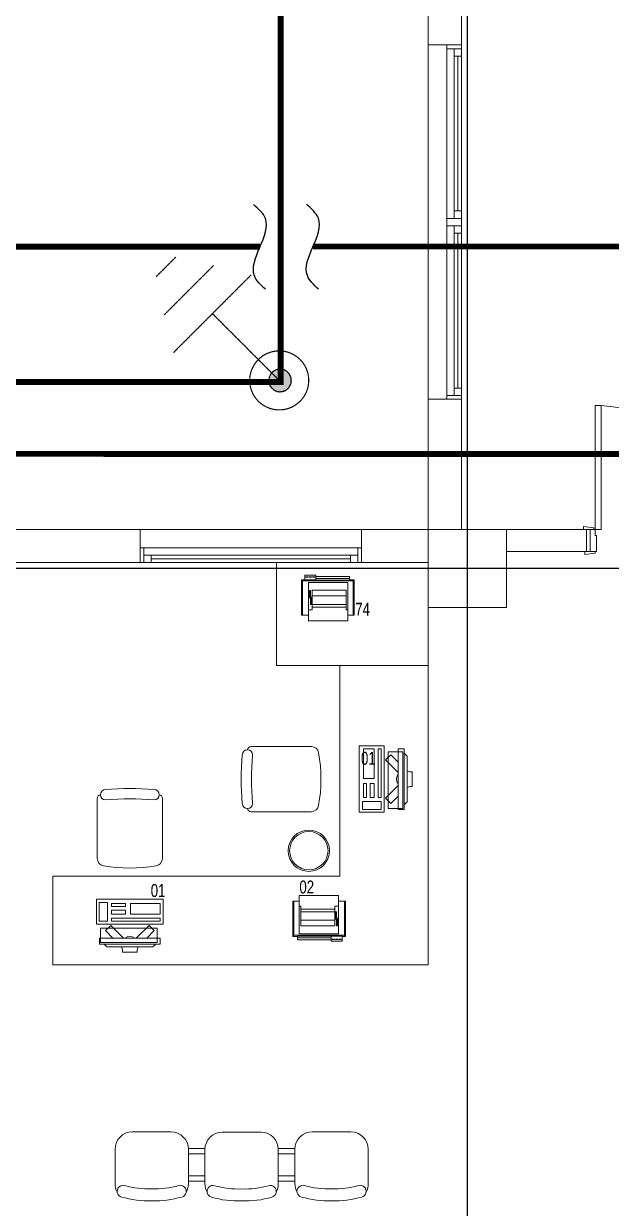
# Model space of a CAD drawing. Header units: metres. Extents: x -18745 to 220762, y -1579758 to -1356048.
# Drawn here: x 97609 to 101591, y -1445173 to -1437145 of the extents above; entities that cross this region are included whole.
import ezdxf

# ---------------------------------------------------------------- set-up
doc = ezdxf.new("R2010")
doc.units = ezdxf.units.M
for name, pattern in [('DASHDOTX2', [50.8, 25.4, -12.7, 0, -12.7]), ('DASHED2', [0.375, 0.25, -0.125]), ('PHANTOMX2', [5, 2.5, -0.5, 0.5, -0.5, 0.5, -0.5])]:
    doc.linetypes.add(name, pattern=pattern)
doc.layers.get('0').update_dxf_attribs({"lineweight": 0})
doc.layers.add('0E-PW-GRD', color=6, linetype='Continuous')
doc.layers.add('A-100 - Copy$0$axes', color=8, linetype='Continuous')
for name, color, linetype, lineweight in [('A-100 - Copy$0$Aluminum', 8, 'Continuous', 0), ('A-100 - Copy$0$Medical Equipment and Furniture', 8, 'Continuous', 0), ('A-100 - Copy$0$Medical Equipment and Furniture1', 8, 'Continuous', 5), ('A-100 - Copy$0$Proj', 8, 'Continuous', 0), ('A-100 - Copy$0$Structure', 8, 'Continuous', 9), ('A-100 - Copy$0$Walls', 8, 'Continuous', 0), ('A-100 - Copy$0$Wooden Joinery', 8, 'Continuous', 0), ('E-GRND', 94, 'DASHED2', 40)]:
    doc.layers.add(name, color=color, linetype=linetype, lineweight=lineweight)
doc.styles.add('A-100 - Copy$0$X3G_ENTITY_257CFD', font='swisscl.ttf', dxfattribs={"height": 200})

# ---------------------------------------------------------------- blocks, each defined once
blk = doc.blocks.new('GROUND-ROD1')
at = {"layer": 'E-GRND', "linetype": 'ByBlock', "lineweight": -2}
h = blk.add_hatch(color=256, dxfattribs=at)
edge = h.paths.add_edge_path(flags=0)
edge.add_arc((-6.1, 3.8), 76.2, 0, 180)
edge.add_arc((-6.1, 3.8), 76.2, 180, 360)
for p, q in [((-650.4, -372.5), (-650.4, 372.6)), ((-875.7, -237.2), (-875.7, 237.2)), ((-1096.8, -92.5), (-1096.8, 95)), ((-2, 0), (-650.4, 0))]:
    blk.add_line(p, q, dxfattribs=at)
at = {"layer": 'E-GRND', "const_width": 8}
blk.add_lwpolyline([(111.2, -158.7, -2.025962), (111.2, 158.8, -0.493593), (111.2, -158.7, 0.493593)], format="xyb", dxfattribs=at)
at = {"layer": 'E-GRND', "linetype": 'ByBlock', "lineweight": -2}
for start, end in [(360, 180), (180, 360)]:
    blk.add_arc((-6.1, 3.8), 76.2, start, end, dxfattribs=at)
blk = doc.blocks.new('A-100 - Copy$0$GF21021-P')
for p, q in [((-0.2207, 0.4756), (-0.2207, 0.0675)), ((0.2205, 0.4756), (0.2205, 0.0675))]:
    blk.add_line(p, q)
for centre, radius, start, end in [((-0.1707, 0.4756), 0.05, 99.63288, 180), ((-0.0001, -0.5295), 1.0695, 80.36712, 99.63288), ((0.1705, 0.4756), 0.05, 0, 80.36712), ((-0.1957, 0.0675), 0.025, 180, 261.47208), ((-0.1643, 0.0425), 0.0351, 90, 270), ((0, 1.8467), 1.7767, 264.69456, 275.30527), ((0, 1.8314), 1.8314, 264.85322, 275.14698), ((0.1641, 0.0425), 0.0351, 270, 90), ((0.1955, 0.0675), 0.025, 278.52792, 0)]:
    blk.add_arc(centre, radius, start, end)
blk = doc.blocks.new('A-100 - Copy$0$ITCWLS1-P')
for p, q in [((-0.2651, 0.43, 0), (-0.3051, 0.43, 0)), ((-0.3051, 0.43, 0), (-0.3051, 0.02, 0)), ((-0.197, 0.4094), (-0.295, 0.4094)), ((-0.295, 0.0264), (-0.295, 0.4094)), ((-0.2651, 0.43, 0), (-0.2651, 0.02, 0)), ((-0.197, 0.0264), (-0.197, 0.4094)), ((-0.17, 0.45), (-0.17, 0)), ((-0.17, 0.45), (0, 0.45)), ((-0.1496, 0.4305), (-0.1291, 0.4305)), ((-0.1291, 0.4305), (-0.1291, 0.4089)), ((0, 0.45), (0, 0)), ((-0.3251, 0.38, 0), (-0.3051, 0.4, 0)), ((-0.3251, 0.38, 0), (-0.3251, 0.07, 0)), ((-0.3503, 0.275), (-0.3596, 0.275)), ((-0.3596, 0.175), (-0.3596, 0.275)), ((-0.3503, 0.175), (-0.3596, 0.175)), ((-0.3251, 0.07, 0), (-0.3051, 0.05, 0)), ((-0.3051, 0.02, 0), (-0.2651, 0.02, 0)), ((-0.197, 0.0264), (-0.295, 0.0264)), ((-0.17, 0), (0, 0))]:
    blk.add_line(p, q)
at = {"extrusion": (2.48281e-10, 3.18408e-10, -1)}
for p, q in [((-0.2651, 0.3395), (-0.2144, 0.3902)), ((-0.2651, 0.2688), (-0.1791, 0.3548)), ((-0.1791, 0.3548), (-0.2144, 0.3902))]:
    blk.add_line(p, q, dxfattribs=at)
at = {"extrusion": (2.48281e-10, -3.18408e-10, -1)}
for p, q in [((-0.2651, 0.1812), (-0.1791, 0.0952)), ((-0.2651, 0.1105), (-0.2144, 0.0598)), ((-0.1791, 0.0952), (-0.2144, 0.0598))]:
    blk.add_line(p, q, dxfattribs=at)
for points in [[(-0.1291, 0.4089), (-0.1291, 0.1), (-0.1496, 0.1), (-0.1496, 0.4305)], [(-0.1496, 0.1), (-0.1496, 0.1), (-0.1496, 0.1), (-0.1496, 0.1), (-0.1496, 0.1), (-0.1496, 0.1), (-0.1496, 0.1), (-0.1496, 0.1), (-0.1496, 0.1)], [(-0.1496, 0.1), (-0.1496, 0.1), (-0.1496, 0.1), (-0.1496, 0.1), (-0.1496, 0.1), (-0.1496, 0.1), (-0.1496, 0.1), (-0.1496, 0.1), (-0.1496, 0.1), (-0.1496, 0.1), (-0.1496, 0.1), (-0.1496, 0.1), (-0.1496, 0.1), (-0.1496, 0.1), (-0.1496, 0.1), (-0.1496, 0.1), (-0.1496, 0.1), (-0.1496, 0.1)], [(-0.1496, 0.1), (-0.1496, 0.1), (-0.1496, 0.1), (-0.1496, 0.1), (-0.1496, 0.1), (-0.1496, 0.1), (-0.1496, 0.1), (-0.1496, 0.1), (-0.1496, 0.1), (-0.1496, 0.1)], [(-0.1496, 0.1), (-0.1496, 0.1), (-0.1496, 0.1), (-0.1496, 0.1), (-0.1496, 0.1), (-0.1496, 0.1), (-0.1496, 0.1)], [(-0.1496, 0.1), (-0.1496, 0.1), (-0.1496, 0.1), (-0.1496, 0.1), (-0.1496, 0.1), (-0.1496, 0.1), (-0.1496, 0.1), (-0.1496, 0.1), (-0.1496, 0.1), (-0.1496, 0.1)], [(-0.1496, 0.1), (-0.1496, 0.1), (-0.1496, 0.1), (-0.1496, 0.1), (-0.1496, 0.1), (-0.1496, 0.1), (-0.1496, 0.1), (-0.1496, 0.1), (-0.1496, 0.1), (-0.1496, 0.1), (-0.1496, 0.1), (-0.1496, 0.1), (-0.1496, 0.1), (-0.1496, 0.1), (-0.1496, 0.1)], [(-0.1496, 0.1), (-0.1496, 0.1), (-0.1496, 0.1), (-0.1496, 0.1), (-0.1496, 0.1), (-0.1496, 0.1), (-0.1496, 0.1), (-0.1496, 0.1), (-0.1496, 0.1), (-0.1496, 0.1)], [(-0.1496, 0.1), (-0.1496, 0.1), (-0.1496, 0.1), (-0.1496, 0.1), (-0.1496, 0.1), (-0.1496, 0.1), (-0.1496, 0.1), (-0.1496, 0.1), (-0.1496, 0.1), (-0.1496, 0.1)], [(-0.1496, 0.1), (-0.1496, 0.1), (-0.1496, 0.1), (-0.1496, 0.1), (-0.1496, 0.1), (-0.1496, 0.1), (-0.1496, 0.1), (-0.1496, 0.1), (-0.1496, 0.1), (-0.1496, 0.1), (-0.1496, 0.1), (-0.1496, 0.1), (-0.1496, 0.1), (-0.1496, 0.1), (-0.1496, 0.1), (-0.1496, 0.1), (-0.1496, 0.1), (-0.1496, 0.1), (-0.1496, 0.1), (-0.1496, 0.1), (-0.1496, 0.1), (-0.1496, 0.1), (-0.1496, 0.1), (-0.1496, 0.1), (-0.1496, 0.1), (-0.1496, 0.1), (-0.1496, 0.1), (-0.1496, 0.1), (-0.1496, 0.1), (-0.1496, 0.1), (-0.1496, 0.1), (-0.1496, 0.1), (-0.1496, 0.1), (-0.1496, 0.1), (-0.1496, 0.1), (-0.1496, 0.1), (-0.1496, 0.1), (-0.1496, 0.1), (-0.1496, 0.1), (-0.1496, 0.1), (-0.1496, 0.1), (-0.1496, 0.1), (-0.1496, 0.1), (-0.1496, 0.1), (-0.1496, 0.1), (-0.1496, 0.1), (-0.1496, 0.1), (-0.1496, 0.1), (-0.1496, 0.1), (-0.1496, 0.1), (-0.1496, 0.1), (-0.1496, 0.1), (-0.1496, 0.1), (-0.1496, 0.1)], [(-0.1496, 0.1), (-0.1496, 0.1), (-0.1496, 0.1), (-0.1496, 0.1), (-0.1496, 0.1), (-0.1496, 0.1), (-0.1496, 0.1), (-0.1496, 0.1), (-0.1496, 0.1), (-0.1496, 0.1), (-0.1496, 0.1), (-0.1496, 0.1), (-0.1496, 0.1), (-0.1496, 0.1), (-0.1496, 0.1), (-0.1496, 0.1), (-0.1496, 0.1), (-0.1496, 0.1), (-0.1496, 0.1), (-0.1496, 0.1), (-0.1496, 0.1), (-0.1496, 0.1), (-0.1496, 0.1), (-0.1496, 0.1), (-0.1496, 0.1), (-0.1496, 0.1), (-0.1496, 0.1), (-0.1496, 0.1), (-0.1496, 0.1), (-0.1496, 0.1), (-0.1496, 0.1), (-0.1496, 0.1), (-0.1496, 0.1), (-0.1496, 0.1), (-0.1496, 0.1), (-0.1496, 0.1), (-0.1496, 0.1), (-0.1496, 0.1), (-0.1496, 0.1), (-0.1496, 0.1), (-0.1496, 0.1), (-0.1496, 0.1), (-0.1496, 0.1), (-0.1496, 0.1), (-0.1496, 0.1), (-0.1496, 0.1), (-0.1496, 0.1), (-0.1496, 0.1), (-0.1496, 0.1), (-0.1496, 0.1), (-0.1496, 0.1), (-0.1496, 0.1), (-0.1496, 0.1), (-0.1496, 0.1), (-0.1496, 0.1), (-0.1496, 0.1), (-0.1496, 0.1), (-0.1496, 0.1), (-0.1496, 0.1), (-0.1496, 0.1), (-0.1496, 0.1), (-0.1496, 0.1), (-0.1496, 0.1), (-0.1496, 0.1), (-0.1496, 0.1), (-0.1496, 0.1), (-0.1496, 0.1), (-0.1496, 0.1), (-0.1496, 0.1), (-0.1496, 0.1), (-0.1496, 0.1), (-0.1496, 0.1), (-0.1496, 0.1), (-0.1496, 0.1), (-0.1496, 0.1), (-0.1496, 0.1), (-0.1496, 0.1), (-0.1496, 0.1), (-0.1496, 0.1), (-0.1496, 0.1), (-0.1496, 0.1), (-0.1496, 0.1), (-0.1496, 0.1), (-0.1496, 0.1), (-0.1496, 0.1), (-0.1496, 0.1), (-0.1496, 0.1), (-0.1496, 0.1), (-0.1496, 0.1)], [(-0.1496, 0.1), (-0.1496, 0.1), (-0.1496, 0.1), (-0.1496, 0.1), (-0.1496, 0.1), (-0.1496, 0.1), (-0.1496, 0.1), (-0.1496, 0.1), (-0.1496, 0.1), (-0.1496, 0.1), (-0.1496, 0.1), (-0.1496, 0.1)], [(-0.1496, 0.1), (-0.1496, 0.1), (-0.1496, 0.1), (-0.1496, 0.1), (-0.1496, 0.1), (-0.1496, 0.1), (-0.1496, 0.1)], [(-0.1496, 0.1), (-0.1496, 0.1), (-0.1496, 0.1), (-0.1496, 0.1), (-0.1496, 0.1), (-0.1496, 0.1), (-0.1496, 0.1), (-0.1496, 0.1), (-0.1496, 0.1), (-0.1496, 0.1), (-0.1496, 0.1), (-0.1496, 0.1), (-0.1496, 0.1), (-0.1496, 0.1), (-0.1496, 0.1), (-0.1496, 0.1), (-0.1496, 0.1)], [(-0.1496, 0.1), (-0.1496, 0.1), (-0.1496, 0.1), (-0.1496, 0.1), (-0.1496, 0.1), (-0.1496, 0.1), (-0.1496, 0.1), (-0.1496, 0.1), (-0.1496, 0.1), (-0.1496, 0.1), (-0.1496, 0.1), (-0.1496, 0.1), (-0.1496, 0.1), (-0.1496, 0.1), (-0.1496, 0.1), (-0.1496, 0.1), (-0.1496, 0.1), (-0.1496, 0.1), (-0.1496, 0.1), (-0.1496, 0.1), (-0.1496, 0.1), (-0.1496, 0.1), (-0.1496, 0.1), (-0.1496, 0.1), (-0.1496, 0.1), (-0.1496, 0.1), (-0.1496, 0.1), (-0.1496, 0.1), (-0.1496, 0.1), (-0.1496, 0.1), (-0.1496, 0.1), (-0.1496, 0.1), (-0.1496, 0.1), (-0.1496, 0.1), (-0.1496, 0.1), (-0.1496, 0.1), (-0.1496, 0.1), (-0.1496, 0.1), (-0.1496, 0.1), (-0.1496, 0.1), (-0.1496, 0.1), (-0.1496, 0.1), (-0.1496, 0.1), (-0.1496, 0.1), (-0.1496, 0.1), (-0.1496, 0.1), (-0.1496, 0.1), (-0.1496, 0.1), (-0.1496, 0.1), (-0.1496, 0.1), (-0.1496, 0.1), (-0.1496, 0.1), (-0.1496, 0.1), (-0.1496, 0.1), (-0.1496, 0.1), (-0.1496, 0.1), (-0.1496, 0.1), (-0.1496, 0.1), (-0.1496, 0.1), (-0.1496, 0.1), (-0.1496, 0.1), (-0.1496, 0.1), (-0.1496, 0.1), (-0.1496, 0.1), (-0.1496, 0.1), (-0.1496, 0.1), (-0.1496, 0.1), (-0.1496, 0.1), (-0.1496, 0.1), (-0.1496, 0.1), (-0.1496, 0.1), (-0.1496, 0.1), (-0.1496, 0.1), (-0.1496, 0.1), (-0.1496, 0.1), (-0.1496, 0.1), (-0.1496, 0.1), (-0.1496, 0.1), (-0.1496, 0.1), (-0.1496, 0.1), (-0.1496, 0.1), (-0.1496, 0.1), (-0.1496, 0.1), (-0.1496, 0.1), (-0.1496, 0.1), (-0.1496, 0.1), (-0.1496, 0.1), (-0.1496, 0.1), (-0.1496, 0.1), (-0.1496, 0.1), (-0.1496, 0.1), (-0.1496, 0.1), (-0.1496, 0.1), (-0.1496, 0.1), (-0.1496, 0.1), (-0.1496, 0.1), (-0.1496, 0.1), (-0.1496, 0.1), (-0.1496, 0.1), (-0.1496, 0.1), (-0.1496, 0.1), (-0.1496, 0.1), (-0.1496, 0.1), (-0.1496, 0.1), (-0.1496, 0.1), (-0.1496, 0.1), (-0.1496, 0.1), (-0.1496, 0.1), (-0.1496, 0.1), (-0.1496, 0.1), (-0.1496, 0.1)], [(-0.1496, 0.1), (-0.1496, 0.1), (-0.1496, 0.1), (-0.1496, 0.1), (-0.1496, 0.1), (-0.1496, 0.1), (-0.1496, 0.1), (-0.1496, 0.1)]]:
    blk.add_lwpolyline(points)
for points in [[(-0.1019, 0.4305), (-0.0304, 0.4305), (-0.0304, 0.2294), (-0.1019, 0.2294)], [(-0.1019, 0.1954), (-0.0747, 0.1954), (-0.0747, 0.1), (-0.1019, 0.1)], [(-0.0304, 0.1954), (-0.0508, 0.1954), (-0.0508, 0.1), (-0.0304, 0.1)], [(-0.1496, 0.1), (-0.1496, 0.1), (-0.1496, 0.1), (-0.1496, 0.1), (-0.1496, 0.1), (-0.1496, 0.1), (-0.1496, 0.1), (-0.1496, 0.1), (-0.1496, 0.1), (-0.1496, 0.1), (-0.1496, 0.1), (-0.1496, 0.1), (-0.1496, 0.1), (-0.1496, 0.1), (-0.1496, 0.1), (-0.1496, 0.1), (-0.1496, 0.1), (-0.1496, 0.1), (-0.1496, 0.1), (-0.1496, 0.1), (-0.1496, 0.1), (-0.1496, 0.1), (-0.1496, 0.1), (-0.1496, 0.1), (-0.1496, 0.1), (-0.1496, 0.1), (-0.1496, 0.1), (-0.1496, 0.1), (-0.1496, 0.1), (-0.1496, 0.1), (-0.1496, 0.1), (-0.1496, 0.1), (-0.1496, 0.1), (-0.1496, 0.1), (-0.1496, 0.1), (-0.1496, 0.1), (-0.1496, 0.1), (-0.1496, 0.1), (-0.1496, 0.1), (-0.1496, 0.1), (-0.1496, 0.1), (-0.1496, 0.1), (-0.1496, 0.1), (-0.1496, 0.1), (-0.1496, 0.1), (-0.1496, 0.1), (-0.1496, 0.1), (-0.1496, 0.1), (-0.1496, 0.1), (-0.1496, 0.1), (-0.1496, 0.1), (-0.1496, 0.1), (-0.1496, 0.1), (-0.1496, 0.1), (-0.1496, 0.1), (-0.1496, 0.1), (-0.1496, 0.1), (-0.1496, 0.1), (-0.1496, 0.1), (-0.1496, 0.1), (-0.1496, 0.1), (-0.1496, 0.1), (-0.1496, 0.1), (-0.1496, 0.1), (-0.1496, 0.1), (-0.1496, 0.1), (-0.1496, 0.1), (-0.1496, 0.1), (-0.1496, 0.1), (-0.1496, 0.1), (-0.1496, 0.1), (-0.1496, 0.1), (-0.1496, 0.1), (-0.1496, 0.1), (-0.1496, 0.1), (-0.1496, 0.1), (-0.1496, 0.1), (-0.1496, 0.1), (-0.1496, 0.1), (-0.1496, 0.1), (-0.1496, 0.1), (-0.1496, 0.1), (-0.1496, 0.1), (-0.1496, 0.1), (-0.1496, 0.1), (-0.1496, 0.1), (-0.1496, 0.1), (-0.1496, 0.1), (-0.1496, 0.1), (-0.1496, 0.1), (-0.1496, 0.1), (-0.1496, 0.1), (-0.1496, 0.1), (-0.1496, 0.1), (-0.1496, 0.1), (-0.1496, 0.1), (-0.1496, 0.1), (-0.1496, 0.1), (-0.1496, 0.1), (-0.1496, 0.1), (-0.1496, 0.1), (-0.1496, 0.1), (-0.1496, 0.1), (-0.1496, 0.1), (-0.1496, 0.1), (-0.1496, 0.1), (-0.1496, 0.1), (-0.1496, 0.1), (-0.1496, 0.1), (-0.1496, 0.1), (-0.1496, 0.1), (-0.1496, 0.1), (-0.1496, 0.1), (-0.1496, 0.1), (-0.1496, 0.1), (-0.1496, 0.1), (-0.1496, 0.1), (-0.1496, 0.1), (-0.1496, 0.1), (-0.1496, 0.1), (-0.1496, 0.1), (-0.1496, 0.1), (-0.1496, 0.1), (-0.1496, 0.1), (-0.1496, 0.1), (-0.1496, 0.1), (-0.1496, 0.1), (-0.1496, 0.1), (-0.1496, 0.1), (-0.1496, 0.1), (-0.1496, 0.1), (-0.1496, 0.1), (-0.1496, 0.1), (-0.1496, 0.1), (-0.1496, 0.1), (-0.1496, 0.1), (-0.1496, 0.1), (-0.1496, 0.1), (-0.1496, 0.1), (-0.1496, 0.1), (-0.1496, 0.1), (-0.1496, 0.1), (-0.1496, 0.1), (-0.1496, 0.1), (-0.1496, 0.1), (-0.1496, 0.1), (-0.1496, 0.1), (-0.1496, 0.1), (-0.1496, 0.1), (-0.1496, 0.1), (-0.1496, 0.1), (-0.1496, 0.1), (-0.1496, 0.1), (-0.1496, 0.1), (-0.1496, 0.1), (-0.1496, 0.1), (-0.1496, 0.1), (-0.1496, 0.1), (-0.1496, 0.1), (-0.1496, 0.1), (-0.1496, 0.1), (-0.1496, 0.1), (-0.1496, 0.1), (-0.1496, 0.1), (-0.1496, 0.1), (-0.1496, 0.1), (-0.1496, 0.1), (-0.1496, 0.1), (-0.1496, 0.1), (-0.1496, 0.1), (-0.1496, 0.1), (-0.1496, 0.1), (-0.1496, 0.1), (-0.1496, 0.1), (-0.1496, 0.1), (-0.1496, 0.1), (-0.1496, 0.1), (-0.1496, 0.1), (-0.1496, 0.1), (-0.1496, 0.1), (-0.1496, 0.1), (-0.1496, 0.1), (-0.1496, 0.1), (-0.1496, 0.1), (-0.1496, 0.1), (-0.1496, 0.1), (-0.1496, 0.1), (-0.1496, 0.1), (-0.1496, 0.1), (-0.1496, 0.1), (-0.1496, 0.1), (-0.1496, 0.1), (-0.1496, 0.1), (-0.1496, 0.1), (-0.1496, 0.1), (-0.1496, 0.1), (-0.1496, 0.1), (-0.1496, 0.1), (-0.1496, 0.1), (-0.1496, 0.1), (-0.1496, 0.1), (-0.1496, 0.1), (-0.1496, 0.1), (-0.1496, 0.1), (-0.1496, 0.1), (-0.1496, 0.1), (-0.1496, 0.1), (-0.1496, 0.1), (-0.1496, 0.1), (-0.1496, 0.1), (-0.1496, 0.1), (-0.1496, 0.1), (-0.1496, 0.1), (-0.1496, 0.1), (-0.1496, 0.1), (-0.1496, 0.1), (-0.1496, 0.1), (-0.1496, 0.1), (-0.1496, 0.1), (-0.1496, 0.1), (-0.1496, 0.1), (-0.1496, 0.1), (-0.1496, 0.1), (-0.1496, 0.1), (-0.1496, 0.1), (-0.1496, 0.1), (-0.1496, 0.1), (-0.1496, 0.1), (-0.1496, 0.1), (-0.1496, 0.1), (-0.1496, 0.1), (-0.1496, 0.1), (-0.1496, 0.1), (-0.1496, 0.1), (-0.1496, 0.1), (-0.1496, 0.1), (-0.1496, 0.1), (-0.1496, 0.1), (-0.1496, 0.1), (-0.1496, 0.1), (-0.1496, 0.1), (-0.1496, 0.1), (-0.1496, 0.1), (-0.1496, 0.1), (-0.1496, 0.1), (-0.1496, 0.1), (-0.1496, 0.1), (-0.1496, 0.1), (-0.1496, 0.1), (-0.1496, 0.1), (-0.1496, 0.1), (-0.1496, 0.1), (-0.1496, 0.1), (-0.1496, 0.1), (-0.1496, 0.1), (-0.1496, 0.1), (-0.1496, 0.1), (-0.1496, 0.1), (-0.1496, 0.1), (-0.1496, 0.1), (-0.1496, 0.1), (-0.1496, 0.1), (-0.1496, 0.1), (-0.1496, 0.1), (-0.1496, 0.1), (-0.1496, 0.1), (-0.1496, 0.1), (-0.1496, 0.1), (-0.1496, 0.1), (-0.1496, 0.1), (-0.1496, 0.1), (-0.1496, 0.1), (-0.1496, 0.1), (-0.1496, 0.1), (-0.1496, 0.1), (-0.1496, 0.1), (-0.1496, 0.1)], [(-0.1496, 0.1), (-0.1496, 0.1), (-0.1496, 0.1), (-0.1496, 0.1), (-0.1496, 0.1), (-0.1496, 0.1), (-0.1496, 0.1), (-0.1496, 0.1), (-0.1496, 0.1), (-0.1496, 0.1), (-0.1496, 0.1), (-0.1496, 0.1), (-0.1496, 0.1), (-0.1496, 0.1), (-0.1496, 0.1), (-0.1496, 0.1), (-0.1496, 0.1), (-0.1496, 0.1), (-0.1496, 0.1), (-0.1496, 0.1), (-0.1496, 0.1), (-0.1496, 0.1), (-0.1496, 0.1), (-0.1496, 0.1), (-0.1496, 0.1), (-0.1496, 0.1), (-0.1496, 0.1), (-0.1496, 0.1), (-0.1496, 0.1), (-0.1496, 0.1), (-0.1496, 0.1), (-0.1496, 0.1), (-0.1496, 0.1), (-0.1496, 0.1), (-0.1496, 0.1), (-0.1496, 0.1), (-0.1496, 0.1), (-0.1496, 0.1), (-0.1496, 0.1), (-0.1496, 0.1), (-0.1496, 0.1), (-0.1496, 0.1), (-0.1496, 0.1), (-0.1496, 0.1), (-0.1496, 0.1), (-0.1496, 0.1), (-0.1496, 0.1), (-0.1496, 0.1), (-0.1496, 0.1), (-0.1496, 0.1), (-0.1496, 0.1), (-0.1496, 0.1), (-0.1496, 0.1), (-0.1496, 0.1), (-0.1496, 0.1), (-0.1496, 0.1), (-0.1496, 0.1), (-0.1496, 0.1), (-0.1496, 0.1), (-0.1496, 0.1), (-0.1496, 0.1), (-0.1496, 0.1), (-0.1496, 0.1), (-0.1496, 0.1), (-0.1496, 0.1), (-0.1496, 0.1), (-0.1496, 0.1), (-0.1496, 0.1), (-0.1496, 0.1), (-0.1496, 0.1), (-0.1496, 0.1), (-0.1496, 0.1), (-0.1496, 0.1), (-0.1496, 0.1), (-0.1496, 0.1), (-0.1496, 0.1), (-0.1496, 0.1), (-0.1496, 0.1), (-0.1496, 0.1), (-0.1496, 0.1), (-0.1496, 0.1), (-0.1496, 0.1), (-0.1496, 0.1), (-0.1496, 0.1), (-0.1496, 0.1), (-0.1496, 0.1), (-0.1496, 0.1), (-0.1496, 0.1), (-0.1496, 0.1), (-0.1496, 0.1), (-0.1496, 0.1), (-0.1496, 0.1), (-0.1496, 0.1), (-0.1496, 0.1), (-0.1496, 0.1), (-0.1496, 0.1), (-0.1496, 0.1), (-0.1496, 0.1), (-0.1496, 0.1), (-0.1496, 0.1), (-0.1496, 0.1), (-0.1496, 0.1), (-0.1496, 0.1), (-0.1496, 0.1), (-0.1496, 0.1), (-0.1496, 0.1), (-0.1496, 0.1), (-0.1496, 0.1), (-0.1496, 0.1), (-0.1496, 0.1), (-0.1496, 0.1), (-0.1496, 0.1), (-0.1496, 0.1), (-0.1496, 0.1), (-0.1496, 0.1), (-0.1496, 0.1), (-0.1496, 0.1), (-0.1496, 0.1), (-0.1496, 0.1), (-0.1496, 0.1), (-0.1496, 0.1), (-0.1496, 0.1), (-0.1496, 0.1), (-0.1496, 0.1), (-0.1496, 0.1), (-0.1496, 0.1), (-0.1496, 0.1), (-0.1496, 0.1), (-0.1496, 0.1), (-0.1496, 0.1), (-0.1496, 0.1), (-0.1496, 0.1), (-0.1496, 0.1), (-0.1496, 0.1), (-0.1496, 0.1), (-0.1496, 0.1), (-0.1496, 0.1), (-0.1496, 0.1), (-0.1496, 0.1), (-0.1496, 0.1), (-0.1496, 0.1), (-0.1496, 0.1), (-0.1496, 0.1), (-0.1496, 0.1), (-0.1496, 0.1), (-0.1496, 0.1), (-0.1496, 0.1), (-0.1496, 0.1), (-0.1496, 0.1), (-0.1496, 0.1), (-0.1496, 0.1), (-0.1496, 0.1), (-0.1496, 0.1), (-0.1496, 0.1), (-0.1496, 0.1), (-0.1496, 0.1), (-0.1496, 0.1), (-0.1496, 0.1), (-0.1496, 0.1), (-0.1496, 0.1), (-0.1496, 0.1), (-0.1496, 0.1), (-0.1496, 0.1), (-0.1496, 0.1), (-0.1496, 0.1), (-0.1496, 0.1), (-0.1496, 0.1), (-0.1496, 0.1), (-0.1496, 0.1), (-0.1496, 0.1), (-0.1496, 0.1), (-0.1496, 0.1), (-0.1496, 0.1), (-0.1496, 0.1), (-0.1496, 0.1), (-0.1496, 0.1), (-0.1496, 0.1), (-0.1496, 0.1), (-0.1496, 0.1), (-0.1496, 0.1), (-0.1496, 0.1), (-0.1496, 0.1), (-0.1496, 0.1), (-0.1496, 0.1), (-0.1496, 0.1), (-0.1496, 0.1), (-0.1496, 0.1), (-0.1496, 0.1), (-0.1496, 0.1), (-0.1496, 0.1), (-0.1496, 0.1), (-0.1496, 0.1), (-0.1496, 0.1), (-0.1496, 0.1), (-0.1496, 0.1), (-0.1496, 0.1), (-0.1496, 0.1), (-0.1496, 0.1), (-0.1496, 0.1), (-0.1496, 0.1), (-0.1496, 0.1), (-0.1496, 0.1), (-0.1496, 0.1), (-0.1496, 0.1), (-0.1496, 0.1), (-0.1496, 0.1), (-0.1496, 0.1), (-0.1496, 0.1), (-0.1496, 0.1), (-0.1496, 0.1), (-0.1496, 0.1), (-0.1496, 0.1), (-0.1496, 0.1), (-0.1496, 0.1)], [(-0.1496, 0.1), (-0.1496, 0.1), (-0.1496, 0.1), (-0.1496, 0.1), (-0.1496, 0.1), (-0.1496, 0.1), (-0.1496, 0.1), (-0.1496, 0.1), (-0.1496, 0.1), (-0.1496, 0.1), (-0.1496, 0.1), (-0.1496, 0.1), (-0.1496, 0.1), (-0.1496, 0.1), (-0.1496, 0.1), (-0.1496, 0.1), (-0.1496, 0.1), (-0.1496, 0.1), (-0.1496, 0.1), (-0.1496, 0.1), (-0.1496, 0.1), (-0.1496, 0.1), (-0.1496, 0.1), (-0.1496, 0.1), (-0.1496, 0.1), (-0.1496, 0.1), (-0.1496, 0.1), (-0.1496, 0.1), (-0.1496, 0.1), (-0.1496, 0.1), (-0.1496, 0.1), (-0.1496, 0.1), (-0.1496, 0.1), (-0.1496, 0.1), (-0.1496, 0.1), (-0.1496, 0.1), (-0.1496, 0.1), (-0.1496, 0.1), (-0.1496, 0.1), (-0.1496, 0.1), (-0.1496, 0.1), (-0.1496, 0.1), (-0.1496, 0.1), (-0.1496, 0.1), (-0.1496, 0.1), (-0.1496, 0.1), (-0.1496, 0.1), (-0.1496, 0.1), (-0.1496, 0.1), (-0.1496, 0.1), (-0.1496, 0.1), (-0.1496, 0.1), (-0.1496, 0.1), (-0.1496, 0.1), (-0.1496, 0.1), (-0.1496, 0.1), (-0.1496, 0.1), (-0.1496, 0.1), (-0.1496, 0.1), (-0.1496, 0.1), (-0.1496, 0.1), (-0.1496, 0.1), (-0.1496, 0.1), (-0.1496, 0.1), (-0.1496, 0.1), (-0.1496, 0.1), (-0.1496, 0.1), (-0.1496, 0.1), (-0.1496, 0.1), (-0.1496, 0.1), (-0.1496, 0.1), (-0.1496, 0.1), (-0.1496, 0.1), (-0.1496, 0.1), (-0.1496, 0.1), (-0.1496, 0.1), (-0.1496, 0.1), (-0.1496, 0.1), (-0.1496, 0.1), (-0.1496, 0.1), (-0.1496, 0.1), (-0.1496, 0.1), (-0.1496, 0.1), (-0.1496, 0.1), (-0.1496, 0.1), (-0.1496, 0.1), (-0.1496, 0.1), (-0.1496, 0.1), (-0.1496, 0.1), (-0.1496, 0.1), (-0.1496, 0.1), (-0.1496, 0.1), (-0.1496, 0.1), (-0.1496, 0.1), (-0.1496, 0.1), (-0.1496, 0.1), (-0.1496, 0.1), (-0.1496, 0.1), (-0.1496, 0.1), (-0.1496, 0.1), (-0.1496, 0.1), (-0.1496, 0.1), (-0.1496, 0.1), (-0.1496, 0.1), (-0.1496, 0.1), (-0.1496, 0.1), (-0.1496, 0.1), (-0.1496, 0.1), (-0.1496, 0.1), (-0.1496, 0.1), (-0.1496, 0.1), (-0.1496, 0.1), (-0.1496, 0.1), (-0.1496, 0.1), (-0.1496, 0.1), (-0.1496, 0.1), (-0.1496, 0.1), (-0.1496, 0.1), (-0.1496, 0.1), (-0.1496, 0.1), (-0.1496, 0.1), (-0.1496, 0.1), (-0.1496, 0.1), (-0.1496, 0.1), (-0.1496, 0.1), (-0.1496, 0.1), (-0.1496, 0.1), (-0.1496, 0.1), (-0.1496, 0.1), (-0.1496, 0.1), (-0.1496, 0.1), (-0.1496, 0.1), (-0.1496, 0.1), (-0.1496, 0.1), (-0.1496, 0.1), (-0.1496, 0.1), (-0.1496, 0.1), (-0.1496, 0.1), (-0.1496, 0.1), (-0.1496, 0.1), (-0.1496, 0.1), (-0.1496, 0.1), (-0.1496, 0.1), (-0.1496, 0.1), (-0.1496, 0.1), (-0.1496, 0.1), (-0.1496, 0.1), (-0.1496, 0.1), (-0.1496, 0.1), (-0.1496, 0.1), (-0.1496, 0.1), (-0.1496, 0.1), (-0.1496, 0.1), (-0.1496, 0.1), (-0.1496, 0.1), (-0.1496, 0.1), (-0.1496, 0.1), (-0.1496, 0.1), (-0.1496, 0.1), (-0.1496, 0.1), (-0.1496, 0.1), (-0.1496, 0.1), (-0.1496, 0.1), (-0.1496, 0.1), (-0.1496, 0.1), (-0.1496, 0.1), (-0.1496, 0.1), (-0.1496, 0.1), (-0.1496, 0.1), (-0.1496, 0.1), (-0.1496, 0.1), (-0.1496, 0.1), (-0.1496, 0.1), (-0.1496, 0.1), (-0.1496, 0.1), (-0.1496, 0.1), (-0.1496, 0.1), (-0.1496, 0.1), (-0.1496, 0.1), (-0.1496, 0.1), (-0.1496, 0.1), (-0.1496, 0.1), (-0.1496, 0.1), (-0.1496, 0.1), (-0.1496, 0.1), (-0.1496, 0.1), (-0.1496, 0.1), (-0.1496, 0.1), (-0.1496, 0.1), (-0.1496, 0.1), (-0.1496, 0.1), (-0.1496, 0.1), (-0.1496, 0.1), (-0.1496, 0.1), (-0.1496, 0.1), (-0.1496, 0.1), (-0.1496, 0.1), (-0.1496, 0.1), (-0.1496, 0.1), (-0.1496, 0.1), (-0.1496, 0.1), (-0.1496, 0.1), (-0.1496, 0.1), (-0.1496, 0.1), (-0.1496, 0.1), (-0.1496, 0.1), (-0.1496, 0.1), (-0.1496, 0.1), (-0.1496, 0.1), (-0.1496, 0.1), (-0.1496, 0.1), (-0.1496, 0.1), (-0.1496, 0.1), (-0.1496, 0.1), (-0.1496, 0.1), (-0.1496, 0.1), (-0.1496, 0.1), (-0.1496, 0.1), (-0.1496, 0.1)], [(-0.1496, 0.0727), (-0.0236, 0.0727), (-0.0236, 0.0182), (-0.1496, 0.0182)]]:
    blk.add_lwpolyline(points, close=True)
for centre, radius, start, end in [((-0.3503, 0.325), 0.05, 270, 300.30934), ((-0.3089, 0.225), 0.0556, 321.94311, 38.05689), ((-0.3503, 0.125), 0.05, 59.69066, 90)]:
    blk.add_arc(centre, radius, start, end)
blk = doc.blocks.new('A-100 - Copy$0$WM00001-P')
for radius in [0.14, 0.13]:
    blk.add_circle((0, 0), radius)
blk = doc.blocks.new('A-100 - Copy$0$ITPPLT2C-P')
for p, q in [((0, 0), (0, -0.2262)), ((0.0252, 0), (0, 0)), ((0.0139, 0), (0.0139, -0.2262)), ((0.0252, 0), (0.0139, 0)), ((0.0229, 0.0318), (0.2618, 0.0318)), ((0.0304, 0.0256), (0.0229, 0.0318)), ((0.0229, 0), (0.0229, 0.0318)), ((0.0252, -0.2262), (0.0252, 0)), ((0.0304, -0.3182), (0.0304, 0.0256)), ((0.0304, 0.0256), (0.2618, 0.0256)), ((0.2618, -0.0096), (0.2618, 0.0318)), ((0.0401, -0.2769), (0.0401, -0.0096)), ((0.3, -0.0096), (0.0401, -0.0096)), ((0.0939, -0.2515), (0.0939, -0.0222)), ((0.0939, -0.0222), (0.2274, -0.0222)), ((0.1321, -0.2515), (0.1321, -0.0222)), ((0.1894, -0.2515), (0.1894, -0.0222)), ((0.2082, -0.2515), (0.2082, -0.0222)), ((0.2274, -0.0222), (0.2274, -0.0096)), ((0.3, -0.2769), (0.3, -0.0096)), ((-0.0091, -0.2262), (0.0267, -0.2262)), ((-0.0091, -0.3023), (-0.0091, -0.2262)), ((-0.0087, -0.2262), (0.0236, -0.2262)), ((-0.0087, -0.3023), (-0.0087, -0.2262)), ((0, -0.2262), (0.0252, -0.2262)), ((0.0023, -0.2495), (0.0023, -0.2334)), ((0.0023, -0.2334), (0.0045, -0.2334)), ((0.0045, -0.2334), (0.0045, -0.2495)), ((0.0139, -0.2262), (0.0252, -0.2262)), ((0.0236, -0.2262), (0.0236, -0.3023)), ((0.0267, -0.2262), (0.0267, -0.3023)), ((0.0267, -0.3023), (-0.0091, -0.3023)), ((0.0236, -0.3023), (-0.0087, -0.3023)), ((0.0045, -0.2495), (0.0023, -0.2495)), ((0.0023, -0.2721), (0.0023, -0.2562)), ((0.0023, -0.2562), (0.0045, -0.2562)), ((0.0045, -0.2721), (0.0023, -0.2721)), ((0.0023, -0.295), (0.0023, -0.2793)), ((0.0023, -0.2793), (0.0045, -0.2793)), ((0.0045, -0.295), (0.0023, -0.295)), ((0.0045, -0.2562), (0.0045, -0.2721)), ((0.0045, -0.2793), (0.0045, -0.295)), ((0.0229, -0.3246), (0.0229, -0.3023)), ((0.0304, -0.3182), (0.0229, -0.3246)), ((0.0304, -0.3182), (0.2618, -0.3182)), ((0.3, -0.2769), (0.0401, -0.2769)), ((0.2274, -0.2515), (0.0939, -0.2515)), ((0.0947, -0.2701), (0.0947, -0.2641)), ((0.0947, -0.2641), (0.1395, -0.2641)), ((0.1457, -0.2701), (0.0947, -0.2701)), ((0.1395, -0.2575), (0.19, -0.2575)), ((0.1395, -0.2641), (0.1395, -0.2575)), ((0.19, -0.2641), (0.1457, -0.2641)), ((0.1457, -0.2641), (0.1457, -0.2701)), ((0.19, -0.2575), (0.19, -0.2641)), ((0.2274, -0.2769), (0.2274, -0.2515)), ((0.2618, -0.2769), (0.2618, -0.3246)), ((0.0229, -0.3246), (0.2618, -0.3246))]:
    blk.add_line(p, q)
blk = doc.blocks.new('A-100 - Copy$0$3seater')
at = {"layer": 'A-100 - Copy$0$Medical Equipment and Furniture1', "ltscale": 20}
for p, q in [((-958973.1, -382949.7, 0), (-958973.1, -383188.2, 0)), ((-958476.3, -382949.7, 0), (-958476.3, -383188.2, 0)), ((-958476.3, -382949.7, 0), (-958476.3, -383165.8, 0)), ((-958476.3, -382971.4, 0), (-958363.6, -382971.4, 0)), ((-958363.6, -382948.4, 0), (-958363.6, -383187, 0)), ((-957866.8, -382948.4, 0), (-957866.8, -383164.5, 0)), ((-957866.8, -382948.4, 0), (-957866.8, -383187, 0)), ((-957754.1, -382971.4, 0), (-957866.8, -382971.4, 0)), ((-957754.1, -382949.7, 0), (-957754.1, -383188.2, 0)), ((-957754.1, -382949.7, 0), (-957754.1, -383165.8, 0)), ((-957257.3, -382949.7, 0), (-957257.3, -383188.2, 0)), ((-958476.3, -383007.5, 0), (-958363.6, -383007.5, 0)), ((-957754.1, -383007.5, 0), (-957866.8, -383007.5, 0)), ((-958476.3, -383157.4, 0), (-958363.6, -383157.4, 0)), ((-957754.1, -383157.4, 0), (-957866.8, -383157.4, 0)), ((-958476.3, -383192.2, 0), (-958363.5, -383192.2, 0)), ((-957754.1, -383192.2, 0), (-957866.9, -383192.2, 0)), ((-958856, -383305.4, 0), (-958593.5, -383305.4, 0)), ((-958246.5, -383304.2, 0), (-957984, -383304.2, 0)), ((-957374.4, -383305.4, 0), (-957636.9, -383305.4, 0))]:
    blk.add_line(p, q, dxfattribs=at)
for centre, radius, start, end in [((-958744.2, -383526.3, 0), 687.4, 88.37526, 105.63897), ((-958705.2, -383526.3, 0), 687.4, 74.36103, 91.62474), ((-958134.7, -383525, 0), 687.4, 88.37526, 105.63897), ((-958095.7, -383525, 0), 687.4, 74.36103, 91.62474), ((-957525.2, -383526.3, 0), 687.4, 88.37526, 105.63897), ((-957486.2, -383526.3, 0), 687.4, 74.36103, 91.62474), ((-958856, -382954.9, 0), 117.2, 151.03012, 180), ((-958918.6, -382903.3, 0), 40.5, 105.63896, 285.63897), ((-958530.8, -382903.3, 0), 40.5, 254.36103, 74.36104), ((-958593.5, -382954.9, 0), 117.2, 0, 28.96988), ((-958246.5, -382953.6, 0), 117.2, 151.03012, 180), ((-958309.1, -382902.1, 0), 40.5, 105.63896, 285.63897), ((-958134.7, -383525, 0), 606.4, 88.15806, 105.63897), ((-958095.7, -383525, 0), 606.4, 74.36103, 91.84194), ((-957921.3, -382902.1, 0), 40.5, 254.36103, 74.36104), ((-957984, -382953.6, 0), 117.2, 0, 28.96988), ((-957636.9, -382954.9, 0), 117.2, 151.03012, 180), ((-957699.6, -382903.3, 0), 40.5, 105.63896, 285.63897), ((-957311.8, -382903.3, 0), 40.5, 254.36103, 74.36104), ((-957374.4, -382954.9, 0), 117.2, 0, 28.96988), ((-958744.2, -383526.3, 0), 606.4, 88.15806, 105.63897), ((-958705.2, -383526.3, 0), 606.4, 74.36103, 91.84194), ((-957525.2, -383526.3, 0), 606.4, 88.15806, 105.63897), ((-957486.2, -383526.3, 0), 606.4, 74.36103, 91.84194), ((-958856, -383188.2, 0), 117.2, 180, 270), ((-958593.5, -383188.2, 0), 117.2, 270, 0), ((-958246.5, -383187, 0), 117.2, 180, 270), ((-957984, -383187, 0), 117.2, 270, 0), ((-957636.9, -383188.2, 0), 117.2, 180, 270), ((-957374.4, -383188.2, 0), 117.2, 270, 0)]:
    blk.add_arc(centre, radius, start, end, dxfattribs=at)
blk = doc.blocks.new('A-100 - Copy$0$A$C009F45C9')
at = {"layer": 'A-100 - Copy$0$Wooden Joinery'}
for p, q in [((724, -1690), (724, -1680)), ((744, -1690), (744, -1680)), ((844, -1650), (754, -1650)), ((844, -1670), (754, -1670)), ((854, -1690), (854, -1680)), ((874, -1690), (874, -1680)), ((744, -1690), (724, -1690)), ((724, -1750), (724, -1760)), ((744, -1750), (724, -1750)), ((744, -1750), (744, -1760)), ((884, -1690), (844, -1690)), ((844, -1700), (844, -1690)), ((844, -1740), (844, -1750)), ((884, -1750), (844, -1750)), ((854, -1750), (854, -1760)), ((874, -1750), (874, -1760)), ((884, -1700), (884, -1690)), ((884, -1740), (884, -1750)), ((844, -1770), (754, -1770)), ((844, -1790), (754, -1790))]:
    blk.add_line(p, q, dxfattribs=at)
for points in [[(-75, -60), (-85, -60), (-95, 10), (-75, 10)], [(75, -50), (85, -50), (95, 20), (75, 20)], [(75, -100), (914, -100), (914, -60), (75, -60)], [(-75, -1740), (-85, -1740), (-95, -1810), (-75, -1810)], [(75, -1700), (914, -1700), (914, -1740), (75, -1740)], [(75, -1700), (914, -1700), (914, -1740), (75, -1740)], [(75, -1750), (85, -1750), (95, -1820), (75, -1820)]]:
    blk.add_lwpolyline(points, close=True, dxfattribs=at)
for points in [[(75, -25), (-75, -25), (-75, 0), (75, 0), (75, -25)], [(75, -25), (75, -60), (35, -60), (35, -70), (-75, -70), (-75, -25), (75, -25)], [(75, -1775), (75, -1740), (35, -1740), (35, -1730), (-75, -1730), (-75, -1775), (75, -1775)], [(75, -1775), (-75, -1775), (-75, -1800), (75, -1800), (75, -1775)]]:
    blk.add_lwpolyline(points, dxfattribs=at)
for centre, radius, start, end in [((75, -60), 840, 270, 357.2706), ((75, -1740), 840, 2.7294, 90), ((754, -1680), 30, 90, 180), ((754, -1680), 10, 90, 180), ((844, -1680), 30, 0, 90), ((844, -1680), 10, 0, 90), ((754, -1760), 30, 180, 270), ((754, -1760), 10, 180, 270), ((844, -1760), 10, 270, 0), ((844, -1760), 30, 270, 0)]:
    blk.add_arc(centre, radius, start, end, dxfattribs=at)
blk = doc.blocks.new('A-100 - Copy')
at = {"layer": 'A-100 - Copy$0$Aluminum'}
for p, q in [((100475.3, -1439689.6, 2.4), (100475.3, -1437289.6, 2.4)), ((100475.3, -1437314.6, 2.4), (100575.3, -1437314.6, 2.4)), ((100525.3, -1438464.6, 2.4), (100525.3, -1437314.6, 2.4)), ((100575.3, -1439689.6, 2.4), (100575.3, -1437289.6, 2.4)), ((100525.3, -1437364.6, 2.4), (100575.3, -1437364.6, 2.4)), ((100550.3, -1437364.6, 2.4), (100550.3, -1438414.6, 2.4)), ((100475.3, -1438464.6, 2.4), (100575.3, -1438464.6, 2.4)), ((100525.3, -1438414.6, 2.4), (100575.3, -1438414.6, 2.4)), ((100475.3, -1438514.6, 2.4), (100575.3, -1438514.6, 2.4)), ((100525.3, -1439664.6, 2.4), (100525.3, -1438514.6, 2.4)), ((100525.3, -1438564.6, 2.4), (100575.3, -1438564.6, 2.4)), ((100550.3, -1438564.6, 2.4), (100550.3, -1439614.6, 2.4)), ((100475.3, -1439664.6, 2.4), (100575.3, -1439664.6, 2.4)), ((100525.3, -1439614.6, 2.4), (100575.3, -1439614.6, 2.4)), ((99897.6, -1440697.7, 2.4), (98397.6, -1440697.7, 2.4)), ((98422.6, -1440697.7, 2.4), (98422.6, -1440795.6, 2.4)), ((99872.6, -1440697.7, 2.4), (99872.6, -1440795.6, 2.4)), ((99897.6, -1440795.6, 2.4), (98397.6, -1440795.6, 2.4)), ((99872.6, -1440747.7, 2.4), (98422.6, -1440747.7, 2.4)), ((98472.6, -1440747.7, 2.4), (98472.6, -1440795.6, 2.4)), ((98472.6, -1440772.7, 2.4), (99822.6, -1440772.7, 2.4)), ((99822.6, -1440747.7, 2.4), (99822.6, -1440795.6, 2.4))]:
    blk.add_line(p, q, dxfattribs=at)
at = {"layer": 'A-100 - Copy$0$axes'}
for p, q in [((100615.3, -1477297.4, 2.4), (100615.3, -1366691.8, 2.4)), ((178675.3, -1440837.7, 2.4), (83612.8, -1440837.7, 2.4))]:
    blk.add_line(p, q, dxfattribs=at)
at = {"layer": 'A-100 - Copy$0$Medical Equipment and Furniture', "elevation": 2.4}
for points in [[(99321.7, -1441495.6), (99321.7, -1440795.6), (100350.3, -1440795.6), (100350.3, -1441495.6)], [(99750.3, -1442922.2), (99750.3, -1441495.6), (100350.3, -1441495.6), (100350.3, -1443522.2), (97806.3, -1443522.2), (97806.3, -1442922.2)]]:
    blk.add_lwpolyline(points, close=True, dxfattribs=at)
at = {"layer": 'A-100 - Copy$0$Proj'}
for p, q in [((100350.3, -1437289.6, 2.4), (100350.3, -1439689.6, 2.4)), ((98397.6, -1440572.7, 2.4), (99897.6, -1440572.7, 2.4))]:
    blk.add_line(p, q, dxfattribs=at)
at = {"layer": 'A-100 - Copy$0$Structure', "elevation": 2.4}
blk.add_lwpolyline([(100350.3, -1441102.7), (100880.3, -1441102.7), (100880.3, -1440572.7), (100350.3, -1440572.7)], close=True, dxfattribs=at)
at = {"layer": 'A-100 - Copy$0$Walls'}
for p, q in [((100350.3, -1437289.6, 2.4), (100350.3, -1436527.7, 2.4)), ((100575.3, -1437289.6, 2.4), (100575.3, -1436527.7, 2.4)), ((100575.3, -1437289.6, 2.4), (100350.3, -1437289.6, 2.4)), ((100350.3, -1440572.7, 2.4), (100350.3, -1439689.6, 2.4)), ((100575.3, -1439689.6, 2.4), (100350.3, -1439689.6, 2.4)), ((100575.3, -1440572.7, 2.4), (100575.3, -1439689.6, 2.4)), ((98397.6, -1440572.7, 2.4), (96897.6, -1440572.7, 2.4)), ((98397.6, -1440795.6, 2.4), (98397.6, -1440572.7, 2.4)), ((100350.3, -1440572.7, 2.4), (99897.6, -1440572.7, 2.4)), ((99897.6, -1440795.6, 2.4), (99897.6, -1440572.7, 2.4)), ((101421.5, -1440572.7, 2.4), (100880.3, -1440572.7, 2.4)), ((101421.5, -1440572.7, 2.4), (101421.5, -1440722.7, 2.4)), ((101421.5, -1440722.7, 2.4), (100880.3, -1440722.7, 2.4)), ((98397.6, -1440795.6, 2.4), (96897.6, -1440795.6, 2.4)), ((100350.3, -1440795.6, 2.4), (99897.6, -1440795.6, 2.4))]:
    blk.add_line(p, q, dxfattribs=at)
at = {"layer": 'A-100 - Copy$0$Medical Equipment and Furniture', "extrusion": (2.55412e-17, 7.77425e-06, -1), "xscale": -1000.000000000001, "yscale": 1000.000000000001, "zscale": 1000, "rotation": 90}
blk.add_blockref('A-100 - Copy$0$ITPPLT2C-P', (-99815.7, -1440891.1, -13.6), dxfattribs=at)
at = {"layer": 'A-100 - Copy$0$Medical Equipment and Furniture'}
for name, p, xscale, yscale, zscale, rotation in [('A-100 - Copy$0$GF21021-P', (99082.7, -1442264.7, 2.4), 1000, 1000, 1000, 270), ('A-100 - Copy$0$ITCWLS1-P', (99882.1, -1442489.6, 2.4), -1000, 1000, 1000, 359.9999999924613), ('A-100 - Copy$0$GF21021-P', (98328, -1442327.6, 2.4), 1000, 1000, 1000, 180), ('A-100 - Copy$0$WM00001-P', (99541, -1442749.9, 2.4), 999.9999999999998, 999.9999999999998, 999.9999999999998, 101.9999999999856), ('A-100 - Copy$0$ITCWLS1-P', (98103.1, -1443077.1, 2.4), -1000, 1000, 1000, 269.9999999924613)]:
    blk.add_blockref(name, p, dxfattribs=dict(at, xscale=xscale, yscale=yscale, zscale=zscale, rotation=rotation))
at = {"layer": 'A-100 - Copy$0$Medical Equipment and Furniture', "extrusion": (-2.5536e-17, -7.77425e-06, -1), "xscale": -1000, "yscale": 1000.000000000001, "zscale": 1000, "rotation": 270}
blk.add_blockref('A-100 - Copy$0$ITPPLT2C-P', (-99465.1, -1443353.5, 8.9), dxfattribs=at)
at = {"layer": 'A-100 - Copy$0$Medical Equipment and Furniture', "xscale": -1, "rotation": 180}
blk.add_blockref('A-100 - Copy$0$3seater', (1057200.9, -1827960.9, 2.4), dxfattribs=at)
at = {"layer": 'A-100 - Copy$0$Wooden Joinery', "rotation": 90}
blk.add_blockref('A-100 - Copy$0$A$C009F45C9', (101421.5, -1440647.7, 2.4), dxfattribs=at)
at = {"layer": 'A-100 - Copy$0$Medical Equipment and Furniture', "char_height": 87.47, "attachment_point": 2, "style": 'A-100 - Copy$0$X3G_ENTITY_257CFD'}
for s, insert in [('74', (99905.1, -1441069.7, 2.4)), ('01', (99944.3, -1442079.7, 2.4)), ('02', (99526.9, -1442951.8, 2.4)), ('01', (98519.6, -1442975.8, 2.4))]:
    blk.add_mtext(s, dxfattribs=dict(at, insert=insert))

msp = doc.modelspace()

# ---------------------------------------------------------------- linework, layer by layer
at = {"layer": '0E-PW-GRD', "linetype": 'DASHDOTX2', "ltscale": 10, "const_width": 40, "elevation": 0}
msp.add_lwpolyline([(174978.3, -1477822.7), (158048.3, -1477822.7), (158048.3, -1476532.7), (150498.3, -1476532.7), (150498.3, -1472187.7, 0.414214), (150493.3, -1472182.7), (113650.3, -1472182.7, 0.414214), (113645.3, -1472187.7), (113645.3, -1476532.7), (107725.3, -1476532.7), (107725.3, -1470902.7), (92150.3, -1470902.7), (92150.3, -1456502.7), (84952.6, -1456502.7), (84952.6, -1439572.7), (99350.3, -1439572.7), (99350.3, -1427702.7), (98070.3, -1427702.7), (98070.3, -1394542.7)], format="xyb", dxfattribs=at)

# ---------------------------------------------------------------- block references
at = {"layer": '0E-PW-GRD', "color": 141, "linetype": 'PHANTOMX2', "rotation": 315.0044653643513}
msp.add_blockref('GROUND-ROD1', (99347.6, -1439570, 0), dxfattribs=at)

# ---------------------------------------------------------------- next in the draw order: block references
msp.add_blockref('A-100 - Copy', (0, 0))

# ---------------------------------------------------------------- next in the draw order: linework, layer by layer
at = {"layer": '0E-PW-GRD', "linetype": 'DASHDOTX2', "ltscale": 10, "const_width": 40, "elevation": 2.4}
for points in [[(99210.7, -1438656), (72745.6, -1438657.7)], [(109430.3, -1438657.7), (99569.6, -1438654.9)]]:
    msp.add_lwpolyline(points, dxfattribs=at)
at = {"layer": '0E-PW-GRD', "linetype": 'DASHDOTX2', "ltscale": 10, "elevation": 2.4}
msp.add_lwpolyline([(105660.3, -1440062.7, 40, 40, 0), (95799.6, -1440059.9, 40, 40, 0), (85136.7, -1440061.1, 40, 40, 0)], format="xyseb", dxfattribs=at)
at = {"layer": '0E-PW-GRD', "ltscale": 0.01}
for points in [[(99246.7, -1438945.1, 2.4), (99172.3, -1438853.8, 2.4), (99246.7, -1438464.8, 2.4), (99165.5, -1438370.1, 2.4)], [(99605.5, -1438944.1, 2.4), (99531.1, -1438852.8, 2.4), (99605.5, -1438463.7, 2.4), (99524.4, -1438369, 2.4)]]:
    msp.add_spline(points, degree=3, dxfattribs=at)

doc.saveas('drawing.dxf')
